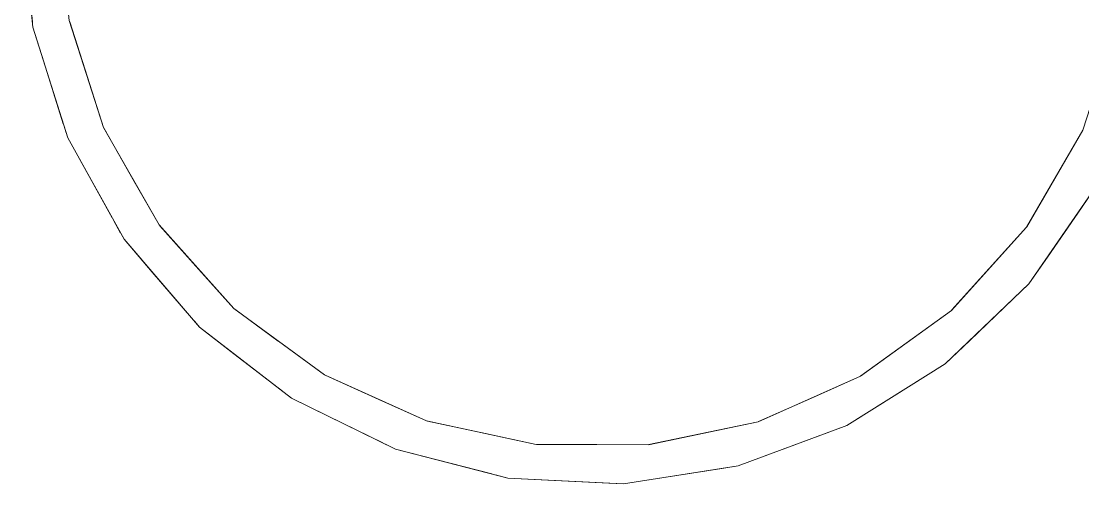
# Model space of a CAD drawing. Header units: millimetres. Extents: x 4021 to 183614, y -11746 to 71065.
# Drawn here: x 47584 to 48159, y 39096 to 39346 of the extents above; entities that cross this region are included whole.
import ezdxf

# ---------------------------------------------------------------- set-up
doc = ezdxf.new("R2010")
doc.units = ezdxf.units.MM
doc.layers.add('Q-CASE', color=31, linetype='Continuous', lineweight=20)

# ---------------------------------------------------------------- blocks, each defined once
blk = doc.blocks.new('DLN_Cat Ladder - 750x750x2000 _WDH_-18395226-Copy of COLOUR_R_F')
at = {"layer": 'Q-CASE'}
for p, q in [((-261.42, -840.11), (-259.22, -861.76)), ((-261.42, -840.11), (-259.22, -861.76)), ((-261.42, -840.11), (-259.22, -861.76)), ((-261.42, -840.11), (-259.22, -861.76)), ((-261.42, -840.11), (-259.22, -861.76)), ((-261.42, -840.11), (-259.22, -861.76)), ((-261.42, -840.11), (-259.22, -861.76)), ((-261.42, -840.11), (-259.22, -861.76)), ((-261.42, -840.11), (-259.22, -861.76)), ((-229.45, -891.56), (-239.04, -861.58)), ((-229.45, -891.56), (-239.04, -861.58)), ((-229.45, -891.56), (-239.04, -861.58)), ((-229.45, -891.56), (-239.04, -861.58)), ((-229.45, -891.56), (-239.04, -861.58)), ((-229.45, -891.56), (-239.04, -861.58)), ((-229.45, -891.56), (-239.04, -861.58)), ((-229.45, -891.56), (-239.04, -861.58)), ((-229.45, -891.56), (-239.04, -861.58)), ((-258.94, -864.47), (-253.07, -883.15)), ((-258.94, -864.47), (-253.07, -883.15)), ((-258.94, -864.47), (-253.07, -883.15)), ((-258.94, -864.47), (-253.07, -883.15)), ((-258.94, -864.47), (-253.07, -883.15)), ((-258.94, -864.47), (-253.07, -883.15)), ((-258.94, -864.47), (-253.07, -883.15)), ((-258.94, -864.47), (-253.07, -883.15)), ((-258.94, -864.47), (-253.07, -883.15)), ((-253.07, -883.15), (-242.53, -916.73)), ((-253.07, -883.15), (-242.53, -916.73)), ((-253.07, -883.15), (-242.53, -916.73)), ((-253.07, -883.15), (-242.53, -916.73)), ((-253.07, -883.15), (-242.53, -916.73)), ((-253.07, -883.15), (-242.53, -916.73)), ((-253.07, -883.15), (-242.53, -916.73)), ((-253.07, -883.15), (-242.53, -916.73)), ((-253.07, -883.15), (-242.53, -916.73)), ((-220.75, -918.78), (-229.45, -891.56)), ((-220.75, -918.78), (-229.45, -891.56)), ((-220.75, -918.78), (-229.45, -891.56)), ((-220.75, -918.78), (-229.45, -891.56)), ((-220.75, -918.78), (-229.45, -891.56)), ((-220.75, -918.78), (-229.45, -891.56)), ((-220.75, -918.78), (-229.45, -891.56)), ((-220.75, -918.78), (-229.45, -891.56)), ((-220.75, -918.78), (-229.45, -891.56)), ((-241.88, -918.77), (-240.97, -921.68)), ((-241.88, -918.77), (-240.97, -921.68)), ((-241.88, -918.77), (-240.97, -921.68)), ((-241.88, -918.77), (-240.97, -921.68)), ((-241.88, -918.77), (-240.97, -921.68)), ((-241.88, -918.77), (-240.97, -921.68)), ((-241.88, -918.77), (-240.97, -921.68)), ((-241.88, -918.77), (-240.97, -921.68)), ((-241.88, -918.77), (-240.97, -921.68)), ((-204.77, -946.73), (-220.43, -919.34)), ((-204.77, -946.73), (-220.43, -919.34)), ((-204.77, -946.73), (-220.43, -919.34)), ((-204.77, -946.73), (-220.43, -919.34)), ((-204.77, -946.73), (-220.43, -919.34)), ((-204.77, -946.73), (-220.43, -919.34)), ((-204.77, -946.73), (-220.43, -919.34)), ((-204.77, -946.73), (-220.43, -919.34)), ((-204.77, -946.73), (-220.43, -919.34)), ((-240.12, -924.37), (-229.1, -944.21)), ((-240.12, -924.37), (-229.1, -944.21)), ((-240.12, -924.37), (-229.1, -944.21)), ((-240.12, -924.37), (-229.1, -944.21)), ((-240.12, -924.37), (-229.1, -944.21)), ((-240.12, -924.37), (-229.1, -944.21)), ((-240.12, -924.37), (-229.1, -944.21)), ((-240.12, -924.37), (-229.1, -944.21)), ((-240.12, -924.37), (-229.1, -944.21)), ((309.55, -920.13), (279.28, -972.46)), ((309.55, -920.13), (279.28, -972.46)), ((309.55, -920.13), (279.28, -972.46)), ((309.55, -920.13), (279.28, -972.46)), ((309.55, -920.13), (279.28, -972.46)), ((309.55, -920.13), (279.28, -972.46)), ((309.55, -920.13), (279.28, -972.46)), ((309.55, -920.13), (279.28, -972.46)), ((309.55, -920.13), (279.28, -972.46)), ((-229.1, -944.21), (-216.11, -967.59)), ((-229.1, -944.21), (-216.11, -967.59)), ((-229.1, -944.21), (-216.11, -967.59)), ((-229.1, -944.21), (-216.11, -967.59)), ((-229.1, -944.21), (-216.11, -967.59)), ((-229.1, -944.21), (-216.11, -967.59)), ((-229.1, -944.21), (-216.11, -967.59)), ((-229.1, -944.21), (-216.11, -967.59)), ((-229.1, -944.21), (-216.11, -967.59)), ((-190.61, -971.5), (-204.77, -946.73)), ((-190.61, -971.5), (-204.77, -946.73)), ((-190.61, -971.5), (-204.77, -946.73)), ((-190.61, -971.5), (-204.77, -946.73)), ((-190.61, -971.5), (-204.77, -946.73)), ((-190.61, -971.5), (-204.77, -946.73)), ((-190.61, -971.5), (-204.77, -946.73)), ((-190.61, -971.5), (-204.77, -946.73)), ((-190.61, -971.5), (-204.77, -946.73)), ((290.41, -988.9), (308.86, -962.24)), ((290.41, -988.9), (308.86, -962.24)), ((290.41, -988.9), (308.86, -962.24)), ((290.41, -988.9), (308.86, -962.24)), ((290.41, -988.9), (308.86, -962.24)), ((290.41, -988.9), (308.86, -962.24)), ((290.41, -988.9), (308.86, -962.24)), ((290.41, -988.9), (308.86, -962.24)), ((290.41, -988.9), (308.86, -962.24)), ((-215.37, -968.91), (-211.48, -975.91)), ((-215.37, -968.91), (-211.48, -975.91)), ((-215.37, -968.91), (-211.48, -975.91)), ((-215.37, -968.91), (-211.48, -975.91)), ((-215.37, -968.91), (-211.48, -975.91)), ((-215.37, -968.91), (-211.48, -975.91)), ((-215.37, -968.91), (-211.48, -975.91)), ((-215.37, -968.91), (-211.48, -975.91)), ((-215.37, -968.91), (-211.48, -975.91)), ((-169.13, -995.55), (-190.21, -971.94)), ((-169.13, -995.55), (-190.21, -971.94)), ((-169.13, -995.55), (-190.21, -971.94)), ((-169.13, -995.55), (-190.21, -971.94)), ((-169.13, -995.55), (-190.21, -971.94)), ((-169.13, -995.55), (-190.21, -971.94)), ((-169.13, -995.55), (-190.21, -971.94)), ((-169.13, -995.55), (-190.21, -971.94)), ((-169.13, -995.55), (-190.21, -971.94)), ((279.14, -972.7), (238.69, -1017.51)), ((279.14, -972.7), (238.69, -1017.51)), ((279.14, -972.7), (238.69, -1017.51)), ((279.14, -972.7), (238.69, -1017.51)), ((279.14, -972.7), (238.69, -1017.51)), ((279.14, -972.7), (238.69, -1017.51)), ((279.14, -972.7), (238.69, -1017.51)), ((279.14, -972.7), (238.69, -1017.51)), ((279.14, -972.7), (238.69, -1017.51)), ((-194.34, -997.04), (-171.99, -1023.02)), ((-194.34, -997.04), (-171.99, -1023.02)), ((-194.34, -997.04), (-171.99, -1023.02)), ((-194.34, -997.04), (-171.99, -1023.02)), ((-194.34, -997.04), (-171.99, -1023.02)), ((-194.34, -997.04), (-171.99, -1023.02)), ((-194.34, -997.04), (-171.99, -1023.02)), ((-194.34, -997.04), (-171.99, -1023.02)), ((-194.34, -997.04), (-171.99, -1023.02)), ((-150.15, -1016.78), (-169.13, -995.55)), ((-150.15, -1016.78), (-169.13, -995.55)), ((-150.15, -1016.78), (-169.13, -995.55)), ((-150.15, -1016.78), (-169.13, -995.55)), ((-150.15, -1016.78), (-169.13, -995.55)), ((-150.15, -1016.78), (-169.13, -995.55)), ((-150.15, -1016.78), (-169.13, -995.55)), ((-150.15, -1016.78), (-169.13, -995.55)), ((-150.15, -1016.78), (-169.13, -995.55)), ((248.36, -1033.96), (271.85, -1011.52)), ((248.36, -1033.96), (271.85, -1011.52)), ((248.36, -1033.96), (271.85, -1011.52)), ((248.36, -1033.96), (271.85, -1011.52)), ((248.36, -1033.96), (271.85, -1011.52)), ((248.36, -1033.96), (271.85, -1011.52)), ((248.36, -1033.96), (271.85, -1011.52)), ((248.36, -1033.96), (271.85, -1011.52)), ((248.36, -1033.96), (271.85, -1011.52)), ((-126.13, -1034.37), (-149.71, -1017.11)), ((-126.13, -1034.37), (-149.71, -1017.11)), ((-126.13, -1034.37), (-149.71, -1017.11)), ((-126.13, -1034.37), (-149.71, -1017.11)), ((-126.13, -1034.37), (-149.71, -1017.11)), ((-126.13, -1034.37), (-149.71, -1017.11)), ((-126.13, -1034.37), (-149.71, -1017.11)), ((-126.13, -1034.37), (-149.71, -1017.11)), ((-126.13, -1034.37), (-149.71, -1017.11)), ((238.45, -1017.78), (189.47, -1053.25)), ((238.45, -1017.78), (189.47, -1053.25)), ((238.45, -1017.78), (189.47, -1053.25)), ((238.45, -1017.78), (189.47, -1053.25)), ((238.45, -1017.78), (189.47, -1053.25)), ((238.45, -1017.78), (189.47, -1053.25)), ((238.45, -1017.78), (189.47, -1053.25)), ((238.45, -1017.78), (189.47, -1053.25)), ((238.45, -1017.78), (189.47, -1053.25)), ((238.55, -1017.67), (238.45, -1017.78)), ((238.55, -1017.67), (238.45, -1017.78)), ((238.55, -1017.67), (238.45, -1017.78)), ((238.55, -1017.67), (238.45, -1017.78)), ((238.55, -1017.67), (238.45, -1017.78)), ((238.55, -1017.67), (238.45, -1017.78)), ((238.55, -1017.67), (238.45, -1017.78)), ((238.55, -1017.67), (238.45, -1017.78)), ((238.55, -1017.67), (238.45, -1017.78)), ((-101.15, -1052.65), (-124.07, -1035.88)), ((-101.15, -1052.65), (-124.07, -1035.88)), ((-101.15, -1052.65), (-124.07, -1035.88)), ((-101.15, -1052.65), (-124.07, -1035.88)), ((-101.15, -1052.65), (-124.07, -1035.88)), ((-101.15, -1052.65), (-124.07, -1035.88)), ((-101.15, -1052.65), (-124.07, -1035.88)), ((-101.15, -1052.65), (-124.07, -1035.88)), ((-101.15, -1052.65), (-124.07, -1035.88)), ((-150.15, -1041.19), (-126.13, -1059.74)), ((-150.15, -1041.19), (-126.13, -1059.74)), ((-150.15, -1041.19), (-126.13, -1059.74)), ((-150.15, -1041.19), (-126.13, -1059.74)), ((-150.15, -1041.19), (-126.13, -1059.74)), ((-150.15, -1041.19), (-126.13, -1059.74)), ((-150.15, -1041.19), (-126.13, -1059.74)), ((-150.15, -1041.19), (-126.13, -1059.74)), ((-150.15, -1041.19), (-126.13, -1059.74)), ((-71.57, -1065.94), (-100.7, -1052.86)), ((-71.57, -1065.94), (-100.7, -1052.86)), ((-71.57, -1065.94), (-100.7, -1052.86)), ((-71.57, -1065.94), (-100.7, -1052.86)), ((-71.57, -1065.94), (-100.7, -1052.86)), ((-71.57, -1065.94), (-100.7, -1052.86)), ((-71.57, -1065.94), (-100.7, -1052.86)), ((-71.57, -1065.94), (-100.7, -1052.86)), ((-71.57, -1065.94), (-100.7, -1052.86)), ((189.27, -1053.39), (164.28, -1064.46)), ((189.27, -1053.39), (164.28, -1064.46)), ((189.27, -1053.39), (164.28, -1064.46)), ((189.27, -1053.39), (164.28, -1064.46)), ((189.27, -1053.39), (164.28, -1064.46)), ((189.27, -1053.39), (164.28, -1064.46)), ((189.27, -1053.39), (164.28, -1064.46)), ((189.27, -1053.39), (164.28, -1064.46)), ((189.27, -1053.39), (164.28, -1064.46)), ((198.19, -1069.77), (225.8, -1052.48)), ((198.19, -1069.77), (225.8, -1052.48)), ((198.19, -1069.77), (225.8, -1052.48)), ((198.19, -1069.77), (225.8, -1052.48)), ((198.19, -1069.77), (225.8, -1052.48)), ((198.19, -1069.77), (225.8, -1052.48)), ((198.19, -1069.77), (225.8, -1052.48)), ((198.19, -1069.77), (225.8, -1052.48)), ((198.19, -1069.77), (225.8, -1052.48)), ((-125.66, -1060.11), (-122.95, -1062.2)), ((-125.66, -1060.11), (-122.95, -1062.2)), ((-125.66, -1060.11), (-122.95, -1062.2)), ((-125.66, -1060.11), (-122.95, -1062.2)), ((-125.66, -1060.11), (-122.95, -1062.2)), ((-125.66, -1060.11), (-122.95, -1062.2)), ((-125.66, -1060.11), (-122.95, -1062.2)), ((-125.66, -1060.11), (-122.95, -1062.2)), ((-125.66, -1060.11), (-122.95, -1062.2)), ((-45.76, -1077.53), (-71.57, -1065.94)), ((-45.76, -1077.53), (-71.57, -1065.94)), ((-45.76, -1077.53), (-71.57, -1065.94)), ((-45.76, -1077.53), (-71.57, -1065.94)), ((-45.76, -1077.53), (-71.57, -1065.94)), ((-45.76, -1077.53), (-71.57, -1065.94)), ((-45.76, -1077.53), (-71.57, -1065.94)), ((-45.76, -1077.53), (-71.57, -1065.94)), ((-45.76, -1077.53), (-71.57, -1065.94)), ((164.28, -1064.46), (134.02, -1077.87)), ((164.28, -1064.46), (134.02, -1077.87)), ((164.28, -1064.46), (134.02, -1077.87)), ((164.28, -1064.46), (134.02, -1077.87)), ((164.28, -1064.46), (134.02, -1077.87)), ((164.28, -1064.46), (134.02, -1077.87)), ((164.28, -1064.46), (134.02, -1077.87)), ((164.28, -1064.46), (134.02, -1077.87)), ((164.28, -1064.46), (134.02, -1077.87)), ((-98.3, -1075.37), (-69.43, -1089.5)), ((-98.3, -1075.37), (-69.43, -1089.5)), ((-98.3, -1075.37), (-69.43, -1089.5)), ((-98.3, -1075.37), (-69.43, -1089.5)), ((-98.3, -1075.37), (-69.43, -1089.5)), ((-98.3, -1075.37), (-69.43, -1089.5)), ((-98.3, -1075.37), (-69.43, -1089.5)), ((-98.3, -1075.37), (-69.43, -1089.5)), ((-98.3, -1075.37), (-69.43, -1089.5)), ((-13.93, -1084.39), (-45.32, -1077.62)), ((-13.93, -1084.39), (-45.32, -1077.62)), ((-13.93, -1084.39), (-45.32, -1077.62)), ((-13.93, -1084.39), (-45.32, -1077.62)), ((-13.93, -1084.39), (-45.32, -1077.62)), ((-13.93, -1084.39), (-45.32, -1077.62)), ((-13.93, -1084.39), (-45.32, -1077.62)), ((-13.93, -1084.39), (-45.32, -1077.62)), ((-13.93, -1084.39), (-45.32, -1077.62)), ((133.75, -1077.99), (106.64, -1083.69)), ((133.75, -1077.99), (106.64, -1083.69)), ((133.75, -1077.99), (106.64, -1083.69)), ((133.75, -1077.99), (106.64, -1083.69)), ((133.75, -1077.99), (106.64, -1083.69)), ((133.75, -1077.99), (106.64, -1083.69)), ((133.75, -1077.99), (106.64, -1083.69)), ((133.75, -1077.99), (106.64, -1083.69)), ((133.75, -1077.99), (106.64, -1083.69)), ((13.6, -1090.33), (-13.93, -1084.39)), ((13.6, -1090.33), (-13.93, -1084.39)), ((13.6, -1090.33), (-13.93, -1084.39)), ((13.6, -1090.33), (-13.93, -1084.39)), ((13.6, -1090.33), (-13.93, -1084.39)), ((13.6, -1090.33), (-13.93, -1084.39)), ((13.6, -1090.33), (-13.93, -1084.39)), ((13.6, -1090.33), (-13.93, -1084.39)), ((13.6, -1090.33), (-13.93, -1084.39)), ((106.64, -1083.69), (74.67, -1090.41)), ((106.64, -1083.69), (74.67, -1090.41)), ((106.64, -1083.69), (74.67, -1090.41)), ((106.64, -1083.69), (74.67, -1090.41)), ((106.64, -1083.69), (74.67, -1090.41)), ((106.64, -1083.69), (74.67, -1090.41)), ((106.64, -1083.69), (74.67, -1090.41)), ((106.64, -1083.69), (74.67, -1090.41)), ((106.64, -1083.69), (74.67, -1090.41)), ((143.81, -1094.19), (172.52, -1083.49)), ((143.81, -1094.19), (172.52, -1083.49)), ((143.81, -1094.19), (172.52, -1083.49)), ((143.81, -1094.19), (172.52, -1083.49)), ((143.81, -1094.19), (172.52, -1083.49)), ((143.81, -1094.19), (172.52, -1083.49)), ((143.81, -1094.19), (172.52, -1083.49)), ((143.81, -1094.19), (172.52, -1083.49)), ((143.81, -1094.19), (172.52, -1083.49)), ((46.35, -1090.41), (14, -1090.33)), ((46.35, -1090.41), (14, -1090.33)), ((46.35, -1090.41), (14, -1090.33)), ((46.35, -1090.41), (14, -1090.33)), ((46.35, -1090.41), (14, -1090.33)), ((46.35, -1090.41), (14, -1090.33)), ((46.35, -1090.41), (14, -1090.33)), ((46.35, -1090.41), (14, -1090.33)), ((46.35, -1090.41), (14, -1090.33)), ((74.33, -1090.48), (46.35, -1090.41)), ((74.33, -1090.48), (46.35, -1090.41)), ((74.33, -1090.48), (46.35, -1090.41)), ((74.33, -1090.48), (46.35, -1090.41)), ((74.33, -1090.48), (46.35, -1090.41)), ((74.33, -1090.48), (46.35, -1090.41)), ((74.33, -1090.48), (46.35, -1090.41)), ((74.33, -1090.48), (46.35, -1090.41)), ((74.33, -1090.48), (46.35, -1090.41)), ((-40.84, -1098.44), (-10.37, -1106.28)), ((-40.84, -1098.44), (-10.37, -1106.28)), ((-40.84, -1098.44), (-10.37, -1106.28)), ((-40.84, -1098.44), (-10.37, -1106.28)), ((-40.84, -1098.44), (-10.37, -1106.28)), ((-40.84, -1098.44), (-10.37, -1106.28)), ((-40.84, -1098.44), (-10.37, -1106.28)), ((-40.84, -1098.44), (-10.37, -1106.28)), ((-40.84, -1098.44), (-10.37, -1106.28)), ((81.68, -1108.36), (114.15, -1103.32)), ((81.68, -1108.36), (114.15, -1103.32)), ((81.68, -1108.36), (114.15, -1103.32)), ((81.68, -1108.36), (114.15, -1103.32)), ((81.68, -1108.36), (114.15, -1103.32)), ((81.68, -1108.36), (114.15, -1103.32)), ((81.68, -1108.36), (114.15, -1103.32)), ((81.68, -1108.36), (114.15, -1103.32)), ((81.68, -1108.36), (114.15, -1103.32)), ((19.95, -1109.56), (52.98, -1111.18)), ((19.95, -1109.56), (52.98, -1111.18)), ((19.95, -1109.56), (52.98, -1111.18)), ((19.95, -1109.56), (52.98, -1111.18)), ((19.95, -1109.56), (52.98, -1111.18)), ((19.95, -1109.56), (52.98, -1111.18)), ((19.95, -1109.56), (52.98, -1111.18)), ((19.95, -1109.56), (52.98, -1111.18)), ((19.95, -1109.56), (52.98, -1111.18))]:
    blk.add_line(p, q, dxfattribs=at)
at = {"layer": 'Q-CASE', "flags": 128}
for points in [[(-265.3, -802), (-258.94, -864.47), (-240.12, -924.37), (-209.62, -979.26), (-168.68, -1026.87), (-118.99, -1065.26), (-62.59, -1092.84), (-1.78, -1108.5), (60.94, -1111.57), (122.99, -1101.95), (181.82, -1080.02), (235.04, -1046.69), (280.44, -1003.31), (316.17, -951.68), (340.76, -893.91), (353.21, -832.36), (354.7, -802)], [(334.7, -802), (328.34, -862.39), (309.55, -920.13), (279.14, -972.7), (238.45, -1017.78), (189.27, -1053.39), (133.75, -1077.99), (74.33, -1090.48), (13.6, -1090.33), (-45.76, -1077.53), (-101.15, -1052.65), (-150.15, -1016.78), (-190.61, -971.5), (-220.75, -918.78), (-239.25, -860.94), (-245.3, -802)], [(308.86, -962.24), (316.17, -951.68), (322.1, -937.74)], [(308.86, -962.24), (316.17, -951.68), (322.1, -937.74)], [(308.86, -962.24), (316.17, -951.68), (322.1, -937.74)], [(308.86, -962.24), (316.17, -951.68), (322.1, -937.74)], [(308.86, -962.24), (316.17, -951.68), (322.1, -937.74)], [(308.86, -962.24), (316.17, -951.68), (322.1, -937.74)], [(308.86, -962.24), (316.17, -951.68), (322.1, -937.74)], [(308.86, -962.24), (316.17, -951.68), (322.1, -937.74)], [(308.86, -962.24), (316.17, -951.68), (322.1, -937.74)], [(-211.08, -976.63), (-209.62, -979.26), (-194.34, -997.04)], [(-211.08, -976.63), (-209.62, -979.26), (-194.34, -997.04)], [(-211.08, -976.63), (-209.62, -979.26), (-194.34, -997.04)], [(-211.08, -976.63), (-209.62, -979.26), (-194.34, -997.04)], [(-211.08, -976.63), (-209.62, -979.26), (-194.34, -997.04)], [(-211.08, -976.63), (-209.62, -979.26), (-194.34, -997.04)], [(-211.08, -976.63), (-209.62, -979.26), (-194.34, -997.04)], [(-211.08, -976.63), (-209.62, -979.26), (-194.34, -997.04)], [(-211.08, -976.63), (-209.62, -979.26), (-194.34, -997.04)], [(271.85, -1011.52), (280.44, -1003.31), (290.41, -988.9)], [(271.85, -1011.52), (280.44, -1003.31), (290.41, -988.9)], [(271.85, -1011.52), (280.44, -1003.31), (290.41, -988.9)], [(271.85, -1011.52), (280.44, -1003.31), (290.41, -988.9)], [(271.85, -1011.52), (280.44, -1003.31), (290.41, -988.9)], [(271.85, -1011.52), (280.44, -1003.31), (290.41, -988.9)], [(271.85, -1011.52), (280.44, -1003.31), (290.41, -988.9)], [(271.85, -1011.52), (280.44, -1003.31), (290.41, -988.9)], [(271.85, -1011.52), (280.44, -1003.31), (290.41, -988.9)], [(-171.29, -1023.84), (-168.68, -1026.87), (-150.15, -1041.19)], [(-171.29, -1023.84), (-168.68, -1026.87), (-150.15, -1041.19)], [(-171.29, -1023.84), (-168.68, -1026.87), (-150.15, -1041.19)], [(-171.29, -1023.84), (-168.68, -1026.87), (-150.15, -1041.19)], [(-171.29, -1023.84), (-168.68, -1026.87), (-150.15, -1041.19)], [(-171.29, -1023.84), (-168.68, -1026.87), (-150.15, -1041.19)], [(-171.29, -1023.84), (-168.68, -1026.87), (-150.15, -1041.19)], [(-171.29, -1023.84), (-168.68, -1026.87), (-150.15, -1041.19)], [(-171.29, -1023.84), (-168.68, -1026.87), (-150.15, -1041.19)], [(225.8, -1052.48), (235.04, -1046.69), (248.36, -1033.96)], [(225.8, -1052.48), (235.04, -1046.69), (248.36, -1033.96)], [(225.8, -1052.48), (235.04, -1046.69), (248.36, -1033.96)], [(225.8, -1052.48), (235.04, -1046.69), (248.36, -1033.96)], [(225.8, -1052.48), (235.04, -1046.69), (248.36, -1033.96)], [(225.8, -1052.48), (235.04, -1046.69), (248.36, -1033.96)], [(225.8, -1052.48), (235.04, -1046.69), (248.36, -1033.96)], [(225.8, -1052.48), (235.04, -1046.69), (248.36, -1033.96)], [(225.8, -1052.48), (235.04, -1046.69), (248.36, -1033.96)], [(-122.95, -1062.2), (-118.99, -1065.26), (-98.3, -1075.37)], [(-122.95, -1062.2), (-118.99, -1065.26), (-98.3, -1075.37)], [(-122.95, -1062.2), (-118.99, -1065.26), (-98.3, -1075.37)], [(-122.95, -1062.2), (-118.99, -1065.26), (-98.3, -1075.37)], [(-122.95, -1062.2), (-118.99, -1065.26), (-98.3, -1075.37)], [(-122.95, -1062.2), (-118.99, -1065.26), (-98.3, -1075.37)], [(-122.95, -1062.2), (-118.99, -1065.26), (-98.3, -1075.37)], [(-122.95, -1062.2), (-118.99, -1065.26), (-98.3, -1075.37)], [(-122.95, -1062.2), (-118.99, -1065.26), (-98.3, -1075.37)], [(172.52, -1083.49), (181.82, -1080.02), (198.19, -1069.77)], [(172.52, -1083.49), (181.82, -1080.02), (198.19, -1069.77)], [(172.52, -1083.49), (181.82, -1080.02), (198.19, -1069.77)], [(172.52, -1083.49), (181.82, -1080.02), (198.19, -1069.77)], [(172.52, -1083.49), (181.82, -1080.02), (198.19, -1069.77)], [(172.52, -1083.49), (181.82, -1080.02), (198.19, -1069.77)], [(172.52, -1083.49), (181.82, -1080.02), (198.19, -1069.77)], [(172.52, -1083.49), (181.82, -1080.02), (198.19, -1069.77)], [(172.52, -1083.49), (181.82, -1080.02), (198.19, -1069.77)], [(-67.96, -1090.21), (-62.59, -1092.84), (-40.84, -1098.44)], [(-67.96, -1090.21), (-62.59, -1092.84), (-40.84, -1098.44)], [(-67.96, -1090.21), (-62.59, -1092.84), (-40.84, -1098.44)], [(-67.96, -1090.21), (-62.59, -1092.84), (-40.84, -1098.44)], [(-67.96, -1090.21), (-62.59, -1092.84), (-40.84, -1098.44)], [(-67.96, -1090.21), (-62.59, -1092.84), (-40.84, -1098.44)], [(-67.96, -1090.21), (-62.59, -1092.84), (-40.84, -1098.44)], [(-67.96, -1090.21), (-62.59, -1092.84), (-40.84, -1098.44)], [(-67.96, -1090.21), (-62.59, -1092.84), (-40.84, -1098.44)], [(114.15, -1103.32), (122.99, -1101.95), (141.89, -1094.91)], [(114.15, -1103.32), (122.99, -1101.95), (141.89, -1094.91)], [(114.15, -1103.32), (122.99, -1101.95), (141.89, -1094.91)], [(114.15, -1103.32), (122.99, -1101.95), (141.89, -1094.91)], [(114.15, -1103.32), (122.99, -1101.95), (141.89, -1094.91)], [(114.15, -1103.32), (122.99, -1101.95), (141.89, -1094.91)], [(114.15, -1103.32), (122.99, -1101.95), (141.89, -1094.91)], [(114.15, -1103.32), (122.99, -1101.95), (141.89, -1094.91)], [(114.15, -1103.32), (122.99, -1101.95), (141.89, -1094.91)], [(-8.53, -1106.76), (-1.78, -1108.5), (19.95, -1109.56)], [(-8.53, -1106.76), (-1.78, -1108.5), (19.95, -1109.56)], [(-8.53, -1106.76), (-1.78, -1108.5), (19.95, -1109.56)], [(-8.53, -1106.76), (-1.78, -1108.5), (19.95, -1109.56)], [(-8.53, -1106.76), (-1.78, -1108.5), (19.95, -1109.56)], [(-8.53, -1106.76), (-1.78, -1108.5), (19.95, -1109.56)], [(-8.53, -1106.76), (-1.78, -1108.5), (19.95, -1109.56)], [(-8.53, -1106.76), (-1.78, -1108.5), (19.95, -1109.56)], [(-8.53, -1106.76), (-1.78, -1108.5), (19.95, -1109.56)], [(52.98, -1111.18), (60.94, -1111.57), (81.68, -1108.36)], [(52.98, -1111.18), (60.94, -1111.57), (81.68, -1108.36)], [(52.98, -1111.18), (60.94, -1111.57), (81.68, -1108.36)], [(52.98, -1111.18), (60.94, -1111.57), (81.68, -1108.36)], [(52.98, -1111.18), (60.94, -1111.57), (81.68, -1108.36)], [(52.98, -1111.18), (60.94, -1111.57), (81.68, -1108.36)], [(52.98, -1111.18), (60.94, -1111.57), (81.68, -1108.36)], [(52.98, -1111.18), (60.94, -1111.57), (81.68, -1108.36)], [(52.98, -1111.18), (60.94, -1111.57), (81.68, -1108.36)]]:
    blk.add_lwpolyline(points, dxfattribs=at)

msp = doc.modelspace()

# ---------------------------------------------------------------- block references
at = {"layer": 'Q-CASE'}
msp.add_blockref('DLN_Cat Ladder - 750x750x2000 _WDH_-18395226-Copy of COLOUR_R_F', (47849.63, 40207.49), dxfattribs=at)

doc.saveas('drawing.dxf')
